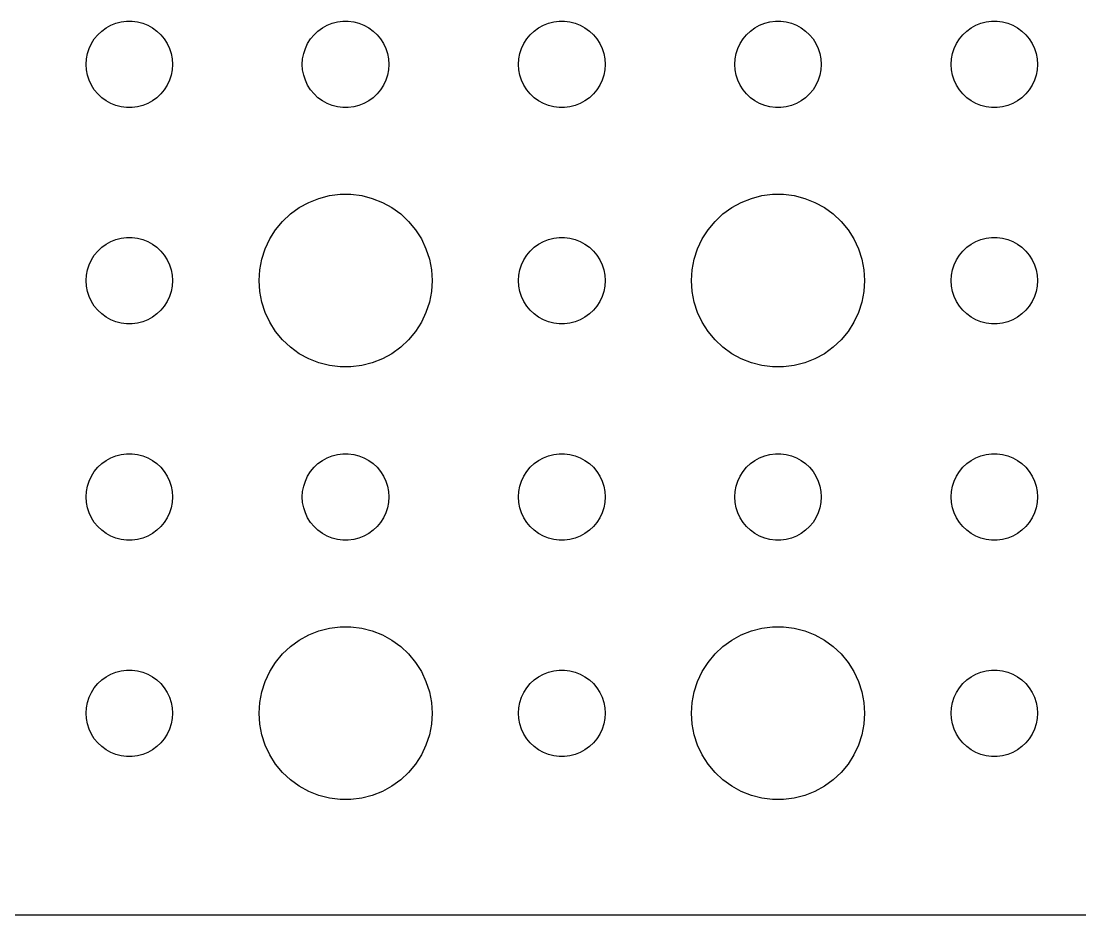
# Model space of a CAD drawing. Header units: metres. Extents: x -142 to 142, y -142 to 142.
# Drawn here: x 33.75 to 70.47, y -141.99 to -111 of the extents above; entities that cross this region are included whole.
import ezdxf

# ---------------------------------------------------------------- set-up
doc = ezdxf.new("R2010")
doc.units = ezdxf.units.M

msp = doc.modelspace()

# ---------------------------------------------------------------- linework, layer by layer
for p, q in [((36.5439, -111.344), (36.6963, -111.234)), ((36.6963, -111.234), (36.8613, -111.143)), ((36.8613, -111.143), (37.0365, -111.073)), ((37.0365, -111.073), (37.2189, -111.027)), ((37.2189, -111.027), (37.4058, -111.003)), ((37.4058, -111.003), (37.5942, -111.003)), ((37.5942, -111.003), (37.7811, -111.027)), ((37.7811, -111.027), (37.9635, -111.073)), ((37.9635, -111.073), (38.1387, -111.143)), ((38.1387, -111.143), (38.3037, -111.234)), ((38.3037, -111.234), (38.4561, -111.344)), ((44.0439, -111.344), (44.1963, -111.234)), ((44.1963, -111.234), (44.3613, -111.143)), ((44.3613, -111.143), (44.5365, -111.073)), ((44.5365, -111.073), (44.7189, -111.027)), ((44.7189, -111.027), (44.9058, -111.003)), ((44.9058, -111.003), (45.0942, -111.003)), ((45.0942, -111.003), (45.2811, -111.027)), ((45.2811, -111.027), (45.4635, -111.073)), ((45.4635, -111.073), (45.6387, -111.143)), ((45.6387, -111.143), (45.8037, -111.234)), ((45.8037, -111.234), (45.9561, -111.344)), ((51.5439, -111.344), (51.6963, -111.234)), ((51.6963, -111.234), (51.8613, -111.143)), ((51.8613, -111.143), (52.0365, -111.073)), ((52.0365, -111.073), (52.2189, -111.027)), ((52.2189, -111.027), (52.4058, -111.003)), ((52.4058, -111.003), (52.5942, -111.003)), ((52.5942, -111.003), (52.7811, -111.027)), ((52.7811, -111.027), (52.9635, -111.073)), ((52.9635, -111.073), (53.1387, -111.143)), ((53.1387, -111.143), (53.3037, -111.234)), ((53.3037, -111.234), (53.4561, -111.344)), ((59.0439, -111.344), (59.1963, -111.234)), ((59.1963, -111.234), (59.3613, -111.143)), ((59.3613, -111.143), (59.5365, -111.073)), ((59.5365, -111.073), (59.7189, -111.027)), ((59.7189, -111.027), (59.9058, -111.003)), ((59.9058, -111.003), (60.0942, -111.003)), ((60.0942, -111.003), (60.2811, -111.027)), ((60.2811, -111.027), (60.4635, -111.073)), ((60.4635, -111.073), (60.6387, -111.143)), ((60.6387, -111.143), (60.8037, -111.234)), ((60.8037, -111.234), (60.9561, -111.344)), ((66.5439, -111.344), (66.6963, -111.234)), ((66.6963, -111.234), (66.8613, -111.143)), ((66.8613, -111.143), (67.0365, -111.073)), ((67.0365, -111.073), (67.2189, -111.027)), ((67.2189, -111.027), (67.4058, -111.003)), ((67.4058, -111.003), (67.5942, -111.003)), ((67.5942, -111.003), (67.7811, -111.027)), ((67.7811, -111.027), (67.9635, -111.073)), ((67.9635, -111.073), (68.1387, -111.143)), ((68.1387, -111.143), (68.3037, -111.234)), ((68.3037, -111.234), (68.4561, -111.344)), ((36.2865, -111.618), (36.4065, -111.473)), ((36.4065, -111.473), (36.5439, -111.344)), ((38.4561, -111.344), (38.5934, -111.473)), ((38.5934, -111.473), (38.7135, -111.618)), ((43.7865, -111.618), (43.9065, -111.473)), ((43.9065, -111.473), (44.0439, -111.344)), ((45.9561, -111.344), (46.0934, -111.473)), ((46.0934, -111.473), (46.2135, -111.618)), ((51.2865, -111.618), (51.4065, -111.473)), ((51.4065, -111.473), (51.5439, -111.344)), ((53.4561, -111.344), (53.5934, -111.473)), ((53.5934, -111.473), (53.7135, -111.618)), ((58.7865, -111.618), (58.9065, -111.473)), ((58.9065, -111.473), (59.0439, -111.344)), ((60.9561, -111.344), (61.0934, -111.473)), ((61.0934, -111.473), (61.2135, -111.618)), ((66.2865, -111.618), (66.4065, -111.473)), ((66.4065, -111.473), (66.5439, -111.344)), ((68.4561, -111.344), (68.5934, -111.473)), ((68.5934, -111.473), (68.7135, -111.618)), ((36.0471, -112.127), (36.1053, -111.948)), ((36.1053, -111.948), (36.1855, -111.777)), ((36.1855, -111.777), (36.2865, -111.618)), ((38.7135, -111.618), (38.8145, -111.777)), ((38.8145, -111.777), (38.8947, -111.948)), ((38.8947, -111.948), (38.9529, -112.127)), ((43.5471, -112.127), (43.6053, -111.948)), ((43.6053, -111.948), (43.6855, -111.777)), ((43.6855, -111.777), (43.7865, -111.618)), ((46.2135, -111.618), (46.3145, -111.777)), ((46.3145, -111.777), (46.3947, -111.948)), ((46.3947, -111.948), (46.4529, -112.127)), ((51.0471, -112.127), (51.1053, -111.948)), ((51.1053, -111.948), (51.1855, -111.777)), ((51.1855, -111.777), (51.2865, -111.618)), ((53.7135, -111.618), (53.8145, -111.777)), ((53.8145, -111.777), (53.8947, -111.948)), ((53.8947, -111.948), (53.9529, -112.127)), ((58.5471, -112.127), (58.6053, -111.948)), ((58.6053, -111.948), (58.6855, -111.777)), ((58.6855, -111.777), (58.7865, -111.618)), ((61.2135, -111.618), (61.3145, -111.777)), ((61.3145, -111.777), (61.3947, -111.948)), ((61.3947, -111.948), (61.4529, -112.127)), ((66.0471, -112.127), (66.1053, -111.948)), ((66.1053, -111.948), (66.1855, -111.777)), ((66.1855, -111.777), (66.2865, -111.618)), ((68.7135, -111.618), (68.8145, -111.777)), ((68.8145, -111.777), (68.8947, -111.948)), ((68.8947, -111.948), (68.9529, -112.127)), ((36, -112.5), (36.0118, -112.312)), ((36.0118, -112.312), (36.0471, -112.127)), ((38.9529, -112.127), (38.9882, -112.312)), ((38.9882, -112.312), (39, -112.5)), ((43.5, -112.5), (43.5118, -112.312)), ((43.5118, -112.312), (43.5471, -112.127)), ((46.4529, -112.127), (46.4882, -112.312)), ((46.4882, -112.312), (46.5, -112.5)), ((51, -112.5), (51.0118, -112.312)), ((51.0118, -112.312), (51.0471, -112.127)), ((53.9529, -112.127), (53.9882, -112.312)), ((53.9882, -112.312), (54, -112.5)), ((58.5, -112.5), (58.5118, -112.312)), ((58.5118, -112.312), (58.5471, -112.127)), ((61.4529, -112.127), (61.4882, -112.312)), ((61.4882, -112.312), (61.5, -112.5)), ((66, -112.5), (66.0118, -112.312)), ((66.0118, -112.312), (66.0471, -112.127)), ((68.9529, -112.127), (68.9882, -112.312)), ((68.9882, -112.312), (69, -112.5)), ((36.0118, -112.688), (36, -112.5)), ((36.0471, -112.873), (36.0118, -112.688)), ((38.9882, -112.688), (38.9529, -112.873)), ((39, -112.5), (38.9882, -112.688)), ((43.5118, -112.688), (43.5, -112.5)), ((43.5471, -112.873), (43.5118, -112.688)), ((46.4882, -112.688), (46.4529, -112.873)), ((46.5, -112.5), (46.4882, -112.688)), ((51.0118, -112.688), (51, -112.5)), ((51.0471, -112.873), (51.0118, -112.688)), ((53.9882, -112.688), (53.9529, -112.873)), ((54, -112.5), (53.9882, -112.688)), ((58.5118, -112.688), (58.5, -112.5)), ((58.5471, -112.873), (58.5118, -112.688)), ((61.4882, -112.688), (61.4529, -112.873)), ((61.5, -112.5), (61.4882, -112.688)), ((66.0118, -112.688), (66, -112.5)), ((66.0471, -112.873), (66.0118, -112.688)), ((68.9882, -112.688), (68.9529, -112.873)), ((69, -112.5), (68.9882, -112.688)), ((36.1053, -113.052), (36.0471, -112.873)), ((36.1855, -113.223), (36.1053, -113.052)), ((38.8947, -113.052), (38.8145, -113.223)), ((38.9529, -112.873), (38.8947, -113.052)), ((43.6053, -113.052), (43.5471, -112.873)), ((43.6855, -113.223), (43.6053, -113.052)), ((46.3947, -113.052), (46.3145, -113.223)), ((46.4529, -112.873), (46.3947, -113.052)), ((51.1053, -113.052), (51.0471, -112.873)), ((51.1855, -113.223), (51.1053, -113.052)), ((53.8947, -113.052), (53.8145, -113.223)), ((53.9529, -112.873), (53.8947, -113.052)), ((58.6053, -113.052), (58.5471, -112.873)), ((58.6855, -113.223), (58.6053, -113.052)), ((61.3947, -113.052), (61.3145, -113.223)), ((61.4529, -112.873), (61.3947, -113.052)), ((66.1053, -113.052), (66.0471, -112.873)), ((66.1855, -113.223), (66.1053, -113.052)), ((68.8947, -113.052), (68.8145, -113.223)), ((68.9529, -112.873), (68.8947, -113.052)), ((36.2865, -113.382), (36.1855, -113.223)), ((36.4065, -113.527), (36.2865, -113.382)), ((38.7135, -113.382), (38.5934, -113.527)), ((38.8145, -113.223), (38.7135, -113.382)), ((43.7865, -113.382), (43.6855, -113.223)), ((43.9065, -113.527), (43.7865, -113.382)), ((46.2135, -113.382), (46.0934, -113.527)), ((46.3145, -113.223), (46.2135, -113.382)), ((51.2865, -113.382), (51.1855, -113.223)), ((51.4065, -113.527), (51.2865, -113.382)), ((53.7135, -113.382), (53.5934, -113.527)), ((53.8145, -113.223), (53.7135, -113.382)), ((58.7865, -113.382), (58.6855, -113.223)), ((58.9065, -113.527), (58.7865, -113.382)), ((61.2135, -113.382), (61.0934, -113.527)), ((61.3145, -113.223), (61.2135, -113.382)), ((66.2865, -113.382), (66.1855, -113.223)), ((66.4065, -113.527), (66.2865, -113.382)), ((68.7135, -113.382), (68.5934, -113.527)), ((68.8145, -113.223), (68.7135, -113.382)), ((36.5439, -113.656), (36.4065, -113.527)), ((36.6963, -113.766), (36.5439, -113.656)), ((36.8613, -113.857), (36.6963, -113.766)), ((38.3037, -113.766), (38.1387, -113.857)), ((38.4561, -113.656), (38.3037, -113.766)), ((38.5934, -113.527), (38.4561, -113.656)), ((44.0439, -113.656), (43.9065, -113.527)), ((44.1963, -113.766), (44.0439, -113.656)), ((44.3613, -113.857), (44.1963, -113.766)), ((45.8037, -113.766), (45.6387, -113.857)), ((45.9561, -113.656), (45.8037, -113.766)), ((46.0934, -113.527), (45.9561, -113.656)), ((51.5439, -113.656), (51.4065, -113.527)), ((51.6963, -113.766), (51.5439, -113.656)), ((51.8613, -113.857), (51.6963, -113.766)), ((53.3037, -113.766), (53.1387, -113.857)), ((53.4561, -113.656), (53.3037, -113.766)), ((53.5934, -113.527), (53.4561, -113.656)), ((59.0439, -113.656), (58.9065, -113.527)), ((59.1963, -113.766), (59.0439, -113.656)), ((59.3613, -113.857), (59.1963, -113.766)), ((60.8037, -113.766), (60.6387, -113.857)), ((60.9561, -113.656), (60.8037, -113.766)), ((61.0934, -113.527), (60.9561, -113.656)), ((66.5439, -113.656), (66.4065, -113.527)), ((66.6963, -113.766), (66.5439, -113.656)), ((66.8613, -113.857), (66.6963, -113.766)), ((68.3037, -113.766), (68.1387, -113.857)), ((68.4561, -113.656), (68.3037, -113.766)), ((68.5934, -113.527), (68.4561, -113.656)), ((37.0365, -113.927), (36.8613, -113.857)), ((37.2189, -113.973), (37.0365, -113.927)), ((37.4058, -113.997), (37.2189, -113.973)), ((37.5942, -113.997), (37.4058, -113.997)), ((37.7811, -113.973), (37.5942, -113.997)), ((37.9635, -113.927), (37.7811, -113.973)), ((38.1387, -113.857), (37.9635, -113.927)), ((44.5365, -113.927), (44.3613, -113.857)), ((44.7189, -113.973), (44.5365, -113.927)), ((44.9058, -113.997), (44.7189, -113.973)), ((45.0942, -113.997), (44.9058, -113.997)), ((45.2811, -113.973), (45.0942, -113.997)), ((45.4635, -113.927), (45.2811, -113.973)), ((45.6387, -113.857), (45.4635, -113.927)), ((52.0365, -113.927), (51.8613, -113.857)), ((52.2189, -113.973), (52.0365, -113.927)), ((52.4058, -113.997), (52.2189, -113.973)), ((52.5942, -113.997), (52.4058, -113.997)), ((52.7811, -113.973), (52.5942, -113.997)), ((52.9635, -113.927), (52.7811, -113.973)), ((53.1387, -113.857), (52.9635, -113.927)), ((59.5365, -113.927), (59.3613, -113.857)), ((59.7189, -113.973), (59.5365, -113.927)), ((59.9058, -113.997), (59.7189, -113.973)), ((60.0942, -113.997), (59.9058, -113.997)), ((60.2811, -113.973), (60.0942, -113.997)), ((60.4635, -113.927), (60.2811, -113.973)), ((60.6387, -113.857), (60.4635, -113.927)), ((67.0365, -113.927), (66.8613, -113.857)), ((67.2189, -113.973), (67.0365, -113.927)), ((67.4058, -113.997), (67.2189, -113.973)), ((67.5942, -113.997), (67.4058, -113.997)), ((67.7811, -113.973), (67.5942, -113.997)), ((67.9635, -113.927), (67.7811, -113.973)), ((68.1387, -113.857), (67.9635, -113.927)), ((44.0729, -117.147), (44.4379, -117.053)), ((44.4379, -117.053), (44.8116, -117.006)), ((44.8116, -117.006), (45.1884, -117.006)), ((45.1884, -117.006), (45.5621, -117.053)), ((45.5621, -117.053), (45.927, -117.147)), ((59.0729, -117.147), (59.4379, -117.053)), ((59.4379, -117.053), (59.8116, -117.006)), ((59.8116, -117.006), (60.1884, -117.006)), ((60.1884, -117.006), (60.5621, -117.053)), ((60.5621, -117.053), (60.927, -117.147)), ((43.0877, -117.688), (43.3925, -117.467)), ((43.3925, -117.467), (43.7227, -117.286)), ((43.7227, -117.286), (44.0729, -117.147)), ((45.927, -117.147), (46.2773, -117.286)), ((46.2773, -117.286), (46.6075, -117.467)), ((46.6075, -117.467), (46.9123, -117.688)), ((58.0877, -117.688), (58.3925, -117.467)), ((58.3925, -117.467), (58.7227, -117.286)), ((58.7227, -117.286), (59.0729, -117.147)), ((60.927, -117.147), (61.2773, -117.286)), ((61.2773, -117.286), (61.6075, -117.467)), ((61.6075, -117.467), (61.9123, -117.688)), ((42.8131, -117.946), (43.0877, -117.688)), ((46.9123, -117.688), (47.1869, -117.946)), ((57.8131, -117.946), (58.0877, -117.688)), ((61.9123, -117.688), (62.1869, -117.946)), ((42.5729, -118.237), (42.8131, -117.946)), ((47.1869, -117.946), (47.427, -118.237)), ((57.5729, -118.237), (57.8131, -117.946)), ((62.1869, -117.946), (62.427, -118.237)), ((36.8613, -118.643), (37.0365, -118.573)), ((37.0365, -118.573), (37.2189, -118.527)), ((37.2189, -118.527), (37.4058, -118.503)), ((37.4058, -118.503), (37.5942, -118.503)), ((37.5942, -118.503), (37.7811, -118.527)), ((37.7811, -118.527), (37.9635, -118.573)), ((37.9635, -118.573), (38.1387, -118.643)), ((42.2107, -118.896), (42.3711, -118.555)), ((42.3711, -118.555), (42.5729, -118.237)), ((47.427, -118.237), (47.6289, -118.555)), ((47.6289, -118.555), (47.7893, -118.896)), ((51.8613, -118.643), (52.0365, -118.573)), ((52.0365, -118.573), (52.2189, -118.527)), ((52.2189, -118.527), (52.4058, -118.503)), ((52.4058, -118.503), (52.5942, -118.503)), ((52.5942, -118.503), (52.7811, -118.527)), ((52.7811, -118.527), (52.9635, -118.573)), ((52.9635, -118.573), (53.1387, -118.643)), ((57.2107, -118.896), (57.3711, -118.555)), ((57.3711, -118.555), (57.5729, -118.237)), ((62.427, -118.237), (62.6289, -118.555)), ((62.6289, -118.555), (62.7893, -118.896)), ((66.8613, -118.643), (67.0365, -118.573)), ((67.0365, -118.573), (67.2189, -118.527)), ((67.2189, -118.527), (67.4058, -118.503)), ((67.4058, -118.503), (67.5942, -118.503)), ((67.5942, -118.503), (67.7811, -118.527)), ((67.7811, -118.527), (67.9635, -118.573)), ((67.9635, -118.573), (68.1387, -118.643)), ((36.4065, -118.973), (36.5439, -118.844)), ((36.5439, -118.844), (36.6963, -118.734)), ((36.6963, -118.734), (36.8613, -118.643)), ((38.1387, -118.643), (38.3037, -118.734)), ((38.3037, -118.734), (38.4561, -118.844)), ((38.4561, -118.844), (38.5934, -118.973)), ((42.0942, -119.254), (42.2107, -118.896)), ((47.7893, -118.896), (47.9057, -119.254)), ((51.4065, -118.973), (51.5439, -118.844)), ((51.5439, -118.844), (51.6963, -118.734)), ((51.6963, -118.734), (51.8613, -118.643)), ((53.1387, -118.643), (53.3037, -118.734)), ((53.3037, -118.734), (53.4561, -118.844)), ((53.4561, -118.844), (53.5934, -118.973)), ((57.0942, -119.254), (57.2107, -118.896)), ((62.7893, -118.896), (62.9057, -119.254)), ((66.4065, -118.973), (66.5439, -118.844)), ((66.5439, -118.844), (66.6963, -118.734)), ((66.6963, -118.734), (66.8613, -118.643)), ((68.1387, -118.643), (68.3037, -118.734)), ((68.3037, -118.734), (68.4561, -118.844)), ((68.4561, -118.844), (68.5934, -118.973)), ((36.1053, -119.448), (36.1855, -119.277)), ((36.1855, -119.277), (36.2865, -119.118)), ((36.2865, -119.118), (36.4065, -118.973)), ((38.5934, -118.973), (38.7135, -119.118)), ((38.7135, -119.118), (38.8145, -119.277)), ((38.8145, -119.277), (38.8947, -119.448)), ((42.0237, -119.624), (42.0942, -119.254)), ((47.9057, -119.254), (47.9763, -119.624)), ((51.1053, -119.448), (51.1855, -119.277)), ((51.1855, -119.277), (51.2865, -119.118)), ((51.2865, -119.118), (51.4065, -118.973)), ((53.5934, -118.973), (53.7135, -119.118)), ((53.7135, -119.118), (53.8145, -119.277)), ((53.8145, -119.277), (53.8947, -119.448)), ((57.0237, -119.624), (57.0942, -119.254)), ((62.9057, -119.254), (62.9763, -119.624)), ((66.1053, -119.448), (66.1855, -119.277)), ((66.1855, -119.277), (66.2865, -119.118)), ((66.2865, -119.118), (66.4065, -118.973)), ((68.5934, -118.973), (68.7135, -119.118)), ((68.7135, -119.118), (68.8145, -119.277)), ((68.8145, -119.277), (68.8947, -119.448)), ((36.0118, -119.812), (36.0471, -119.627)), ((36.0471, -119.627), (36.1053, -119.448)), ((38.8947, -119.448), (38.9529, -119.627)), ((38.9529, -119.627), (38.9882, -119.812)), ((42, -120), (42.0237, -119.624)), ((47.9763, -119.624), (48, -120)), ((51.0118, -119.812), (51.0471, -119.627)), ((51.0471, -119.627), (51.1053, -119.448)), ((53.8947, -119.448), (53.9529, -119.627)), ((53.9529, -119.627), (53.9882, -119.812)), ((57, -120), (57.0237, -119.624)), ((62.9763, -119.624), (63, -120)), ((66.0118, -119.812), (66.0471, -119.627)), ((66.0471, -119.627), (66.1053, -119.448)), ((68.8947, -119.448), (68.9529, -119.627)), ((68.9529, -119.627), (68.9882, -119.812)), ((36, -120), (36.0118, -119.812)), ((36.0118, -120.188), (36, -120)), ((38.9882, -119.812), (39, -120)), ((39, -120), (38.9882, -120.188)), ((42.0237, -120.376), (42, -120)), ((48, -120), (47.9763, -120.376)), ((51, -120), (51.0118, -119.812)), ((51.0118, -120.188), (51, -120)), ((53.9882, -119.812), (54, -120)), ((54, -120), (53.9882, -120.188)), ((57.0237, -120.376), (57, -120)), ((63, -120), (62.9763, -120.376)), ((66, -120), (66.0118, -119.812)), ((66.0118, -120.188), (66, -120)), ((68.9882, -119.812), (69, -120)), ((69, -120), (68.9882, -120.188)), ((36.0471, -120.373), (36.0118, -120.188)), ((36.1053, -120.552), (36.0471, -120.373)), ((38.9529, -120.373), (38.8947, -120.552)), ((38.9882, -120.188), (38.9529, -120.373)), ((42.0942, -120.746), (42.0237, -120.376)), ((47.9763, -120.376), (47.9057, -120.746)), ((51.0471, -120.373), (51.0118, -120.188)), ((51.1053, -120.552), (51.0471, -120.373)), ((53.9529, -120.373), (53.8947, -120.552)), ((53.9882, -120.188), (53.9529, -120.373)), ((57.0942, -120.746), (57.0237, -120.376)), ((62.9763, -120.376), (62.9057, -120.746)), ((66.0471, -120.373), (66.0118, -120.188)), ((66.1053, -120.552), (66.0471, -120.373)), ((68.9529, -120.373), (68.8947, -120.552)), ((68.9882, -120.188), (68.9529, -120.373)), ((36.1855, -120.723), (36.1053, -120.552)), ((36.2865, -120.882), (36.1855, -120.723)), ((38.8145, -120.723), (38.7135, -120.882)), ((38.8947, -120.552), (38.8145, -120.723)), ((42.2107, -121.104), (42.0942, -120.746)), ((47.9057, -120.746), (47.7893, -121.104)), ((51.1855, -120.723), (51.1053, -120.552)), ((51.2865, -120.882), (51.1855, -120.723)), ((53.8145, -120.723), (53.7135, -120.882)), ((53.8947, -120.552), (53.8145, -120.723)), ((57.2107, -121.104), (57.0942, -120.746)), ((62.9057, -120.746), (62.7893, -121.104)), ((66.1855, -120.723), (66.1053, -120.552)), ((66.2865, -120.882), (66.1855, -120.723)), ((68.8145, -120.723), (68.7135, -120.882)), ((68.8947, -120.552), (68.8145, -120.723)), ((36.4065, -121.027), (36.2865, -120.882)), ((36.5439, -121.156), (36.4065, -121.027)), ((36.6963, -121.266), (36.5439, -121.156)), ((38.4561, -121.156), (38.3037, -121.266)), ((38.5934, -121.027), (38.4561, -121.156)), ((38.7135, -120.882), (38.5934, -121.027)), ((42.3711, -121.445), (42.2107, -121.104)), ((47.7893, -121.104), (47.6289, -121.445)), ((51.4065, -121.027), (51.2865, -120.882)), ((51.5439, -121.156), (51.4065, -121.027)), ((51.6963, -121.266), (51.5439, -121.156)), ((53.4561, -121.156), (53.3037, -121.266)), ((53.5934, -121.027), (53.4561, -121.156)), ((53.7135, -120.882), (53.5934, -121.027)), ((57.3711, -121.445), (57.2107, -121.104)), ((62.7893, -121.104), (62.6289, -121.445)), ((66.4065, -121.027), (66.2865, -120.882)), ((66.5439, -121.156), (66.4065, -121.027)), ((66.6963, -121.266), (66.5439, -121.156)), ((68.4561, -121.156), (68.3037, -121.266)), ((68.5934, -121.027), (68.4561, -121.156)), ((68.7135, -120.882), (68.5934, -121.027)), ((36.8613, -121.357), (36.6963, -121.266)), ((37.0365, -121.427), (36.8613, -121.357)), ((37.2189, -121.473), (37.0365, -121.427)), ((37.4058, -121.497), (37.2189, -121.473)), ((37.5942, -121.497), (37.4058, -121.497)), ((37.7811, -121.473), (37.5942, -121.497)), ((37.9635, -121.427), (37.7811, -121.473)), ((38.1387, -121.357), (37.9635, -121.427)), ((38.3037, -121.266), (38.1387, -121.357)), ((42.5729, -121.763), (42.3711, -121.445)), ((47.6289, -121.445), (47.427, -121.763)), ((51.8613, -121.357), (51.6963, -121.266)), ((52.0365, -121.427), (51.8613, -121.357)), ((52.2189, -121.473), (52.0365, -121.427)), ((52.4058, -121.497), (52.2189, -121.473)), ((52.5942, -121.497), (52.4058, -121.497)), ((52.7811, -121.473), (52.5942, -121.497)), ((52.9635, -121.427), (52.7811, -121.473)), ((53.1387, -121.357), (52.9635, -121.427)), ((53.3037, -121.266), (53.1387, -121.357)), ((57.5729, -121.763), (57.3711, -121.445)), ((62.6289, -121.445), (62.427, -121.763)), ((66.8613, -121.357), (66.6963, -121.266)), ((67.0365, -121.427), (66.8613, -121.357)), ((67.2189, -121.473), (67.0365, -121.427)), ((67.4058, -121.497), (67.2189, -121.473)), ((67.5942, -121.497), (67.4058, -121.497)), ((67.7811, -121.473), (67.5942, -121.497)), ((67.9635, -121.427), (67.7811, -121.473)), ((68.1387, -121.357), (67.9635, -121.427)), ((68.3037, -121.266), (68.1387, -121.357)), ((42.8131, -122.054), (42.5729, -121.763)), ((47.427, -121.763), (47.1869, -122.054)), ((57.8131, -122.054), (57.5729, -121.763)), ((62.427, -121.763), (62.1869, -122.054)), ((43.0877, -122.312), (42.8131, -122.054)), ((47.1869, -122.054), (46.9123, -122.312)), ((58.0877, -122.312), (57.8131, -122.054)), ((62.1869, -122.054), (61.9123, -122.312)), ((43.3925, -122.533), (43.0877, -122.312)), ((43.7227, -122.714), (43.3925, -122.533)), ((46.6075, -122.533), (46.2773, -122.714)), ((46.9123, -122.312), (46.6075, -122.533)), ((58.3925, -122.533), (58.0877, -122.312)), ((58.7227, -122.714), (58.3925, -122.533)), ((61.6075, -122.533), (61.2773, -122.714)), ((61.9123, -122.312), (61.6075, -122.533)), ((44.0729, -122.853), (43.7227, -122.714)), ((44.4379, -122.947), (44.0729, -122.853)), ((44.8116, -122.994), (44.4379, -122.947)), ((45.1884, -122.994), (44.8116, -122.994)), ((45.5621, -122.947), (45.1884, -122.994)), ((45.927, -122.853), (45.5621, -122.947)), ((46.2773, -122.714), (45.927, -122.853)), ((59.0729, -122.853), (58.7227, -122.714)), ((59.4379, -122.947), (59.0729, -122.853)), ((59.8116, -122.994), (59.4379, -122.947)), ((60.1884, -122.994), (59.8116, -122.994)), ((60.5621, -122.947), (60.1884, -122.994)), ((60.927, -122.853), (60.5621, -122.947)), ((61.2773, -122.714), (60.927, -122.853)), ((36.5439, -126.344), (36.6963, -126.234)), ((36.6963, -126.234), (36.8613, -126.143)), ((36.8613, -126.143), (37.0365, -126.073)), ((37.0365, -126.073), (37.2189, -126.027)), ((37.2189, -126.027), (37.4058, -126.003)), ((37.4058, -126.003), (37.5942, -126.003)), ((37.5942, -126.003), (37.7811, -126.027)), ((37.7811, -126.027), (37.9635, -126.073)), ((37.9635, -126.073), (38.1387, -126.143)), ((38.1387, -126.143), (38.3037, -126.234)), ((38.3037, -126.234), (38.4561, -126.344)), ((44.0439, -126.344), (44.1963, -126.234)), ((44.1963, -126.234), (44.3613, -126.143)), ((44.3613, -126.143), (44.5365, -126.073)), ((44.5365, -126.073), (44.7189, -126.027)), ((44.7189, -126.027), (44.9058, -126.003)), ((44.9058, -126.003), (45.0942, -126.003)), ((45.0942, -126.003), (45.2811, -126.027)), ((45.2811, -126.027), (45.4635, -126.073)), ((45.4635, -126.073), (45.6387, -126.143)), ((45.6387, -126.143), (45.8037, -126.234)), ((45.8037, -126.234), (45.9561, -126.344)), ((51.5439, -126.344), (51.6963, -126.234)), ((51.6963, -126.234), (51.8613, -126.143)), ((51.8613, -126.143), (52.0365, -126.073)), ((52.0365, -126.073), (52.2189, -126.027)), ((52.2189, -126.027), (52.4058, -126.003)), ((52.4058, -126.003), (52.5942, -126.003)), ((52.5942, -126.003), (52.7811, -126.027)), ((52.7811, -126.027), (52.9635, -126.073)), ((52.9635, -126.073), (53.1387, -126.143)), ((53.1387, -126.143), (53.3037, -126.234)), ((53.3037, -126.234), (53.4561, -126.344)), ((59.0439, -126.344), (59.1963, -126.234)), ((59.1963, -126.234), (59.3613, -126.143)), ((59.3613, -126.143), (59.5365, -126.073)), ((59.5365, -126.073), (59.7189, -126.027)), ((59.7189, -126.027), (59.9058, -126.003)), ((59.9058, -126.003), (60.0942, -126.003)), ((60.0942, -126.003), (60.2811, -126.027)), ((60.2811, -126.027), (60.4635, -126.073)), ((60.4635, -126.073), (60.6387, -126.143)), ((60.6387, -126.143), (60.8037, -126.234)), ((60.8037, -126.234), (60.9561, -126.344)), ((66.5439, -126.344), (66.6963, -126.234)), ((66.6963, -126.234), (66.8613, -126.143)), ((66.8613, -126.143), (67.0365, -126.073)), ((67.0365, -126.073), (67.2189, -126.027)), ((67.2189, -126.027), (67.4058, -126.003)), ((67.4058, -126.003), (67.5942, -126.003)), ((67.5942, -126.003), (67.7811, -126.027)), ((67.7811, -126.027), (67.9635, -126.073)), ((67.9635, -126.073), (68.1387, -126.143)), ((68.1387, -126.143), (68.3037, -126.234)), ((68.3037, -126.234), (68.4561, -126.344)), ((36.1855, -126.777), (36.2865, -126.618)), ((36.2865, -126.618), (36.4065, -126.473)), ((36.4065, -126.473), (36.5439, -126.344)), ((38.4561, -126.344), (38.5934, -126.473)), ((38.5934, -126.473), (38.7135, -126.618)), ((38.7135, -126.618), (38.8145, -126.777)), ((43.6855, -126.777), (43.7865, -126.618)), ((43.7865, -126.618), (43.9065, -126.473)), ((43.9065, -126.473), (44.0439, -126.344)), ((45.9561, -126.344), (46.0934, -126.473)), ((46.0934, -126.473), (46.2135, -126.618)), ((46.2135, -126.618), (46.3145, -126.777)), ((51.1855, -126.777), (51.2865, -126.618)), ((51.2865, -126.618), (51.4065, -126.473)), ((51.4065, -126.473), (51.5439, -126.344)), ((53.4561, -126.344), (53.5934, -126.473)), ((53.5934, -126.473), (53.7135, -126.618)), ((53.7135, -126.618), (53.8145, -126.777)), ((58.6855, -126.777), (58.7865, -126.618)), ((58.7865, -126.618), (58.9065, -126.473)), ((58.9065, -126.473), (59.0439, -126.344)), ((60.9561, -126.344), (61.0934, -126.473)), ((61.0934, -126.473), (61.2135, -126.618)), ((61.2135, -126.618), (61.3145, -126.777)), ((66.1855, -126.777), (66.2865, -126.618)), ((66.2865, -126.618), (66.4065, -126.473)), ((66.4065, -126.473), (66.5439, -126.344)), ((68.4561, -126.344), (68.5934, -126.473)), ((68.5934, -126.473), (68.7135, -126.618)), ((68.7135, -126.618), (68.8145, -126.777)), ((36.0471, -127.127), (36.1053, -126.948)), ((36.1053, -126.948), (36.1855, -126.777)), ((38.8145, -126.777), (38.8947, -126.948)), ((38.8947, -126.948), (38.9529, -127.127)), ((43.5471, -127.127), (43.6053, -126.948)), ((43.6053, -126.948), (43.6855, -126.777)), ((46.3145, -126.777), (46.3947, -126.948)), ((46.3947, -126.948), (46.4529, -127.127)), ((51.0471, -127.127), (51.1053, -126.948)), ((51.1053, -126.948), (51.1855, -126.777)), ((53.8145, -126.777), (53.8947, -126.948)), ((53.8947, -126.948), (53.9529, -127.127)), ((58.5471, -127.127), (58.6053, -126.948)), ((58.6053, -126.948), (58.6855, -126.777)), ((61.3145, -126.777), (61.3947, -126.948)), ((61.3947, -126.948), (61.4529, -127.127)), ((66.0471, -127.127), (66.1053, -126.948)), ((66.1053, -126.948), (66.1855, -126.777)), ((68.8145, -126.777), (68.8947, -126.948)), ((68.8947, -126.948), (68.9529, -127.127)), ((36, -127.5), (36.0118, -127.312)), ((36.0118, -127.312), (36.0471, -127.127)), ((38.9529, -127.127), (38.9882, -127.312)), ((38.9882, -127.312), (39, -127.5)), ((43.5, -127.5), (43.5118, -127.312)), ((43.5118, -127.312), (43.5471, -127.127)), ((46.4529, -127.127), (46.4882, -127.312)), ((46.4882, -127.312), (46.5, -127.5)), ((51, -127.5), (51.0118, -127.312)), ((51.0118, -127.312), (51.0471, -127.127)), ((53.9529, -127.127), (53.9882, -127.312)), ((53.9882, -127.312), (54, -127.5)), ((58.5, -127.5), (58.5118, -127.312)), ((58.5118, -127.312), (58.5471, -127.127)), ((61.4529, -127.127), (61.4882, -127.312)), ((61.4882, -127.312), (61.5, -127.5)), ((66, -127.5), (66.0118, -127.312)), ((66.0118, -127.312), (66.0471, -127.127)), ((68.9529, -127.127), (68.9882, -127.312)), ((68.9882, -127.312), (69, -127.5)), ((36.0118, -127.688), (36, -127.5)), ((36.0471, -127.873), (36.0118, -127.688)), ((38.9882, -127.688), (38.9529, -127.873)), ((39, -127.5), (38.9882, -127.688)), ((43.5118, -127.688), (43.5, -127.5)), ((43.5471, -127.873), (43.5118, -127.688)), ((46.4882, -127.688), (46.4529, -127.873)), ((46.5, -127.5), (46.4882, -127.688)), ((51.0118, -127.688), (51, -127.5)), ((51.0471, -127.873), (51.0118, -127.688)), ((53.9882, -127.688), (53.9529, -127.873)), ((54, -127.5), (53.9882, -127.688)), ((58.5118, -127.688), (58.5, -127.5)), ((58.5471, -127.873), (58.5118, -127.688)), ((61.4882, -127.688), (61.4529, -127.873)), ((61.5, -127.5), (61.4882, -127.688)), ((66.0118, -127.688), (66, -127.5)), ((66.0471, -127.873), (66.0118, -127.688)), ((68.9882, -127.688), (68.9529, -127.873)), ((69, -127.5), (68.9882, -127.688)), ((36.1053, -128.052), (36.0471, -127.873)), ((36.1855, -128.223), (36.1053, -128.052)), ((38.8947, -128.052), (38.8145, -128.223)), ((38.9529, -127.873), (38.8947, -128.052)), ((43.6053, -128.052), (43.5471, -127.873)), ((43.6855, -128.223), (43.6053, -128.052)), ((46.3947, -128.052), (46.3145, -128.223)), ((46.4529, -127.873), (46.3947, -128.052)), ((51.1053, -128.052), (51.0471, -127.873)), ((51.1855, -128.223), (51.1053, -128.052)), ((53.8947, -128.052), (53.8145, -128.223)), ((53.9529, -127.873), (53.8947, -128.052)), ((58.6053, -128.052), (58.5471, -127.873)), ((58.6855, -128.223), (58.6053, -128.052)), ((61.3947, -128.052), (61.3145, -128.223)), ((61.4529, -127.873), (61.3947, -128.052)), ((66.1053, -128.052), (66.0471, -127.873)), ((66.1855, -128.223), (66.1053, -128.052)), ((68.8947, -128.052), (68.8145, -128.223)), ((68.9529, -127.873), (68.8947, -128.052)), ((36.2865, -128.382), (36.1855, -128.223)), ((36.4065, -128.527), (36.2865, -128.382)), ((38.7135, -128.382), (38.5934, -128.527)), ((38.8145, -128.223), (38.7135, -128.382)), ((43.7865, -128.382), (43.6855, -128.223)), ((43.9065, -128.527), (43.7865, -128.382)), ((46.2135, -128.382), (46.0934, -128.527)), ((46.3145, -128.223), (46.2135, -128.382)), ((51.2865, -128.382), (51.1855, -128.223)), ((51.4065, -128.527), (51.2865, -128.382)), ((53.7135, -128.382), (53.5934, -128.527)), ((53.8145, -128.223), (53.7135, -128.382)), ((58.7865, -128.382), (58.6855, -128.223)), ((58.9065, -128.527), (58.7865, -128.382)), ((61.2135, -128.382), (61.0934, -128.527)), ((61.3145, -128.223), (61.2135, -128.382)), ((66.2865, -128.382), (66.1855, -128.223)), ((66.4065, -128.527), (66.2865, -128.382)), ((68.7135, -128.382), (68.5934, -128.527)), ((68.8145, -128.223), (68.7135, -128.382)), ((36.5439, -128.656), (36.4065, -128.527)), ((36.6963, -128.766), (36.5439, -128.656)), ((36.8613, -128.857), (36.6963, -128.766)), ((37.0365, -128.927), (36.8613, -128.857)), ((38.1387, -128.857), (37.9635, -128.927)), ((38.3037, -128.766), (38.1387, -128.857)), ((38.4561, -128.656), (38.3037, -128.766)), ((38.5934, -128.527), (38.4561, -128.656)), ((44.0439, -128.656), (43.9065, -128.527)), ((44.1963, -128.766), (44.0439, -128.656)), ((44.3613, -128.857), (44.1963, -128.766)), ((44.5365, -128.927), (44.3613, -128.857)), ((45.6387, -128.857), (45.4635, -128.927)), ((45.8037, -128.766), (45.6387, -128.857)), ((45.9561, -128.656), (45.8037, -128.766)), ((46.0934, -128.527), (45.9561, -128.656)), ((51.5439, -128.656), (51.4065, -128.527)), ((51.6963, -128.766), (51.5439, -128.656)), ((51.8613, -128.857), (51.6963, -128.766)), ((52.0365, -128.927), (51.8613, -128.857)), ((53.1387, -128.857), (52.9635, -128.927)), ((53.3037, -128.766), (53.1387, -128.857)), ((53.4561, -128.656), (53.3037, -128.766)), ((53.5934, -128.527), (53.4561, -128.656)), ((59.0439, -128.656), (58.9065, -128.527)), ((59.1963, -128.766), (59.0439, -128.656)), ((59.3613, -128.857), (59.1963, -128.766)), ((59.5365, -128.927), (59.3613, -128.857)), ((60.6387, -128.857), (60.4635, -128.927)), ((60.8037, -128.766), (60.6387, -128.857)), ((60.9561, -128.656), (60.8037, -128.766)), ((61.0934, -128.527), (60.9561, -128.656)), ((66.5439, -128.656), (66.4065, -128.527)), ((66.6963, -128.766), (66.5439, -128.656)), ((66.8613, -128.857), (66.6963, -128.766)), ((67.0365, -128.927), (66.8613, -128.857)), ((68.1387, -128.857), (67.9635, -128.927)), ((68.3037, -128.766), (68.1387, -128.857)), ((68.4561, -128.656), (68.3037, -128.766)), ((68.5934, -128.527), (68.4561, -128.656)), ((37.2189, -128.973), (37.0365, -128.927)), ((37.4058, -128.997), (37.2189, -128.973)), ((37.5942, -128.997), (37.4058, -128.997)), ((37.7811, -128.973), (37.5942, -128.997)), ((37.9635, -128.927), (37.7811, -128.973)), ((44.7189, -128.973), (44.5365, -128.927)), ((44.9058, -128.997), (44.7189, -128.973)), ((45.0942, -128.997), (44.9058, -128.997)), ((45.2811, -128.973), (45.0942, -128.997)), ((45.4635, -128.927), (45.2811, -128.973)), ((52.2189, -128.973), (52.0365, -128.927)), ((52.4058, -128.997), (52.2189, -128.973)), ((52.5942, -128.997), (52.4058, -128.997)), ((52.7811, -128.973), (52.5942, -128.997)), ((52.9635, -128.927), (52.7811, -128.973)), ((59.7189, -128.973), (59.5365, -128.927)), ((59.9058, -128.997), (59.7189, -128.973)), ((60.0942, -128.997), (59.9058, -128.997)), ((60.2811, -128.973), (60.0942, -128.997)), ((60.4635, -128.927), (60.2811, -128.973)), ((67.2189, -128.973), (67.0365, -128.927)), ((67.4058, -128.997), (67.2189, -128.973)), ((67.5942, -128.997), (67.4058, -128.997)), ((67.7811, -128.973), (67.5942, -128.997)), ((67.9635, -128.927), (67.7811, -128.973)), ((43.7227, -132.286), (44.0729, -132.147)), ((44.0729, -132.147), (44.4379, -132.053)), ((44.4379, -132.053), (44.8116, -132.006)), ((44.8116, -132.006), (45.1884, -132.006)), ((45.1884, -132.006), (45.5621, -132.053)), ((45.5621, -132.053), (45.927, -132.147)), ((45.927, -132.147), (46.2773, -132.286)), ((58.7227, -132.286), (59.0729, -132.147)), ((59.0729, -132.147), (59.4379, -132.053)), ((59.4379, -132.053), (59.8116, -132.006)), ((59.8116, -132.006), (60.1884, -132.006)), ((60.1884, -132.006), (60.5621, -132.053)), ((60.5621, -132.053), (60.927, -132.147)), ((60.927, -132.147), (61.2773, -132.286)), ((43.0877, -132.688), (43.3925, -132.467)), ((43.3925, -132.467), (43.7227, -132.286)), ((46.2773, -132.286), (46.6075, -132.467)), ((46.6075, -132.467), (46.9123, -132.688)), ((58.0877, -132.688), (58.3925, -132.467)), ((58.3925, -132.467), (58.7227, -132.286)), ((61.2773, -132.286), (61.6075, -132.467)), ((61.6075, -132.467), (61.9123, -132.688)), ((42.8131, -132.946), (43.0877, -132.688)), ((46.9123, -132.688), (47.1869, -132.946)), ((57.8131, -132.946), (58.0877, -132.688)), ((61.9123, -132.688), (62.1869, -132.946)), ((42.3711, -133.555), (42.5729, -133.237)), ((42.5729, -133.237), (42.8131, -132.946)), ((47.1869, -132.946), (47.427, -133.237)), ((47.427, -133.237), (47.6289, -133.555)), ((57.3711, -133.555), (57.5729, -133.237)), ((57.5729, -133.237), (57.8131, -132.946)), ((62.1869, -132.946), (62.427, -133.237)), ((62.427, -133.237), (62.6289, -133.555)), ((36.6963, -133.734), (36.8613, -133.643)), ((36.8613, -133.643), (37.0365, -133.573)), ((37.0365, -133.573), (37.2189, -133.527)), ((37.2189, -133.527), (37.4058, -133.503)), ((37.4058, -133.503), (37.5942, -133.503)), ((37.5942, -133.503), (37.7811, -133.527)), ((37.7811, -133.527), (37.9635, -133.573)), ((37.9635, -133.573), (38.1387, -133.643)), ((38.1387, -133.643), (38.3037, -133.734)), ((42.2107, -133.896), (42.3711, -133.555)), ((47.6289, -133.555), (47.7893, -133.896)), ((51.6963, -133.734), (51.8613, -133.643)), ((51.8613, -133.643), (52.0365, -133.573)), ((52.0365, -133.573), (52.2189, -133.527)), ((52.2189, -133.527), (52.4058, -133.503)), ((52.4058, -133.503), (52.5942, -133.503)), ((52.5942, -133.503), (52.7811, -133.527)), ((52.7811, -133.527), (52.9635, -133.573)), ((52.9635, -133.573), (53.1387, -133.643)), ((53.1387, -133.643), (53.3037, -133.734)), ((57.2107, -133.896), (57.3711, -133.555)), ((62.6289, -133.555), (62.7893, -133.896)), ((66.6963, -133.734), (66.8613, -133.643)), ((66.8613, -133.643), (67.0365, -133.573)), ((67.0365, -133.573), (67.2189, -133.527)), ((67.2189, -133.527), (67.4058, -133.503)), ((67.4058, -133.503), (67.5942, -133.503)), ((67.5942, -133.503), (67.7811, -133.527)), ((67.7811, -133.527), (67.9635, -133.573)), ((67.9635, -133.573), (68.1387, -133.643)), ((68.1387, -133.643), (68.3037, -133.734)), ((36.2865, -134.118), (36.4065, -133.973)), ((36.4065, -133.973), (36.5439, -133.844)), ((36.5439, -133.844), (36.6963, -133.734)), ((38.3037, -133.734), (38.4561, -133.844)), ((38.4561, -133.844), (38.5934, -133.973)), ((38.5934, -133.973), (38.7135, -134.118)), ((42.0942, -134.254), (42.2107, -133.896)), ((47.7893, -133.896), (47.9057, -134.254)), ((51.2865, -134.118), (51.4065, -133.973)), ((51.4065, -133.973), (51.5439, -133.844)), ((51.5439, -133.844), (51.6963, -133.734)), ((53.3037, -133.734), (53.4561, -133.844)), ((53.4561, -133.844), (53.5934, -133.973)), ((53.5934, -133.973), (53.7135, -134.118)), ((57.0942, -134.254), (57.2107, -133.896)), ((62.7893, -133.896), (62.9057, -134.254)), ((66.2865, -134.118), (66.4065, -133.973)), ((66.4065, -133.973), (66.5439, -133.844)), ((66.5439, -133.844), (66.6963, -133.734)), ((68.3037, -133.734), (68.4561, -133.844)), ((68.4561, -133.844), (68.5934, -133.973)), ((68.5934, -133.973), (68.7135, -134.118)), ((36.1053, -134.448), (36.1855, -134.277)), ((36.1855, -134.277), (36.2865, -134.118)), ((38.7135, -134.118), (38.8145, -134.277)), ((38.8145, -134.277), (38.8947, -134.448)), ((42.0237, -134.624), (42.0942, -134.254)), ((47.9057, -134.254), (47.9763, -134.624)), ((51.1053, -134.448), (51.1855, -134.277)), ((51.1855, -134.277), (51.2865, -134.118)), ((53.7135, -134.118), (53.8145, -134.277)), ((53.8145, -134.277), (53.8947, -134.448)), ((57.0237, -134.624), (57.0942, -134.254)), ((62.9057, -134.254), (62.9763, -134.624)), ((66.1053, -134.448), (66.1855, -134.277)), ((66.1855, -134.277), (66.2865, -134.118)), ((68.7135, -134.118), (68.8145, -134.277)), ((68.8145, -134.277), (68.8947, -134.448)), ((36.0118, -134.812), (36.0471, -134.627)), ((36.0471, -134.627), (36.1053, -134.448)), ((38.8947, -134.448), (38.9529, -134.627)), ((38.9529, -134.627), (38.9882, -134.812)), ((42, -135), (42.0237, -134.624)), ((47.9763, -134.624), (48, -135)), ((51.0118, -134.812), (51.0471, -134.627)), ((51.0471, -134.627), (51.1053, -134.448)), ((53.8947, -134.448), (53.9529, -134.627)), ((53.9529, -134.627), (53.9882, -134.812)), ((57, -135), (57.0237, -134.624)), ((62.9763, -134.624), (63, -135)), ((66.0118, -134.812), (66.0471, -134.627)), ((66.0471, -134.627), (66.1053, -134.448)), ((68.8947, -134.448), (68.9529, -134.627)), ((68.9529, -134.627), (68.9882, -134.812)), ((36, -135), (36.0118, -134.812)), ((36.0118, -135.188), (36, -135)), ((38.9882, -134.812), (39, -135)), ((39, -135), (38.9882, -135.188)), ((42.0237, -135.376), (42, -135)), ((48, -135), (47.9763, -135.376)), ((51, -135), (51.0118, -134.812)), ((51.0118, -135.188), (51, -135)), ((53.9882, -134.812), (54, -135)), ((54, -135), (53.9882, -135.188)), ((57.0237, -135.376), (57, -135)), ((63, -135), (62.9763, -135.376)), ((66, -135), (66.0118, -134.812)), ((66.0118, -135.188), (66, -135)), ((68.9882, -134.812), (69, -135)), ((69, -135), (68.9882, -135.188)), ((36.0471, -135.373), (36.0118, -135.188)), ((36.1053, -135.552), (36.0471, -135.373)), ((38.9529, -135.373), (38.8947, -135.552)), ((38.9882, -135.188), (38.9529, -135.373)), ((42.0942, -135.746), (42.0237, -135.376)), ((47.9763, -135.376), (47.9057, -135.746)), ((51.0471, -135.373), (51.0118, -135.188)), ((51.1053, -135.552), (51.0471, -135.373)), ((53.9529, -135.373), (53.8947, -135.552)), ((53.9882, -135.188), (53.9529, -135.373)), ((57.0942, -135.746), (57.0237, -135.376)), ((62.9763, -135.376), (62.9057, -135.746)), ((66.0471, -135.373), (66.0118, -135.188)), ((66.1053, -135.552), (66.0471, -135.373)), ((68.9529, -135.373), (68.8947, -135.552)), ((68.9882, -135.188), (68.9529, -135.373)), ((36.1855, -135.723), (36.1053, -135.552)), ((36.2865, -135.882), (36.1855, -135.723)), ((38.8145, -135.723), (38.7135, -135.882)), ((38.8947, -135.552), (38.8145, -135.723)), ((42.2107, -136.104), (42.0942, -135.746)), ((47.9057, -135.746), (47.7893, -136.104)), ((51.1855, -135.723), (51.1053, -135.552)), ((51.2865, -135.882), (51.1855, -135.723)), ((53.8145, -135.723), (53.7135, -135.882)), ((53.8947, -135.552), (53.8145, -135.723)), ((57.2107, -136.104), (57.0942, -135.746)), ((62.9057, -135.746), (62.7893, -136.104)), ((66.1855, -135.723), (66.1053, -135.552)), ((66.2865, -135.882), (66.1855, -135.723)), ((68.8145, -135.723), (68.7135, -135.882)), ((68.8947, -135.552), (68.8145, -135.723)), ((36.4065, -136.027), (36.2865, -135.882)), ((36.5439, -136.156), (36.4065, -136.027)), ((36.6963, -136.266), (36.5439, -136.156)), ((38.4561, -136.156), (38.3037, -136.266)), ((38.5934, -136.027), (38.4561, -136.156)), ((38.7135, -135.882), (38.5934, -136.027)), ((42.3711, -136.445), (42.2107, -136.104)), ((47.7893, -136.104), (47.6289, -136.445)), ((51.4065, -136.027), (51.2865, -135.882)), ((51.5439, -136.156), (51.4065, -136.027)), ((51.6963, -136.266), (51.5439, -136.156)), ((53.4561, -136.156), (53.3037, -136.266)), ((53.5934, -136.027), (53.4561, -136.156)), ((53.7135, -135.882), (53.5934, -136.027)), ((57.3711, -136.445), (57.2107, -136.104)), ((62.7893, -136.104), (62.6289, -136.445)), ((66.4065, -136.027), (66.2865, -135.882)), ((66.5439, -136.156), (66.4065, -136.027)), ((66.6963, -136.266), (66.5439, -136.156)), ((68.4561, -136.156), (68.3037, -136.266)), ((68.5934, -136.027), (68.4561, -136.156)), ((68.7135, -135.882), (68.5934, -136.027)), ((36.8613, -136.357), (36.6963, -136.266)), ((37.0365, -136.427), (36.8613, -136.357)), ((37.2189, -136.473), (37.0365, -136.427)), ((37.4058, -136.497), (37.2189, -136.473)), ((37.5942, -136.497), (37.4058, -136.497)), ((37.7811, -136.473), (37.5942, -136.497)), ((37.9635, -136.427), (37.7811, -136.473)), ((38.1387, -136.357), (37.9635, -136.427)), ((38.3037, -136.266), (38.1387, -136.357)), ((42.5729, -136.763), (42.3711, -136.445)), ((47.6289, -136.445), (47.427, -136.763)), ((51.8613, -136.357), (51.6963, -136.266)), ((52.0365, -136.427), (51.8613, -136.357)), ((52.2189, -136.473), (52.0365, -136.427)), ((52.4058, -136.497), (52.2189, -136.473)), ((52.5942, -136.497), (52.4058, -136.497)), ((52.7811, -136.473), (52.5942, -136.497)), ((52.9635, -136.427), (52.7811, -136.473)), ((53.1387, -136.357), (52.9635, -136.427)), ((53.3037, -136.266), (53.1387, -136.357)), ((57.5729, -136.763), (57.3711, -136.445)), ((62.6289, -136.445), (62.427, -136.763)), ((66.8613, -136.357), (66.6963, -136.266)), ((67.0365, -136.427), (66.8613, -136.357)), ((67.2189, -136.473), (67.0365, -136.427)), ((67.4058, -136.497), (67.2189, -136.473)), ((67.5942, -136.497), (67.4058, -136.497)), ((67.7811, -136.473), (67.5942, -136.497)), ((67.9635, -136.427), (67.7811, -136.473)), ((68.1387, -136.357), (67.9635, -136.427)), ((68.3037, -136.266), (68.1387, -136.357)), ((42.8131, -137.054), (42.5729, -136.763)), ((47.427, -136.763), (47.1869, -137.054)), ((57.8131, -137.054), (57.5729, -136.763)), ((62.427, -136.763), (62.1869, -137.054)), ((43.0877, -137.312), (42.8131, -137.054)), ((43.3925, -137.533), (43.0877, -137.312)), ((46.9123, -137.312), (46.6075, -137.533)), ((47.1869, -137.054), (46.9123, -137.312)), ((58.0877, -137.312), (57.8131, -137.054)), ((58.3925, -137.533), (58.0877, -137.312)), ((61.9123, -137.312), (61.6075, -137.533)), ((62.1869, -137.054), (61.9123, -137.312)), ((43.7227, -137.714), (43.3925, -137.533)), ((46.6075, -137.533), (46.2773, -137.714)), ((58.7227, -137.714), (58.3925, -137.533)), ((61.6075, -137.533), (61.2773, -137.714)), ((44.0729, -137.853), (43.7227, -137.714)), ((44.4379, -137.947), (44.0729, -137.853)), ((44.8116, -137.994), (44.4379, -137.947)), ((45.1884, -137.994), (44.8116, -137.994)), ((45.5621, -137.947), (45.1884, -137.994)), ((45.927, -137.853), (45.5621, -137.947)), ((46.2773, -137.714), (45.927, -137.853)), ((59.0729, -137.853), (58.7227, -137.714)), ((59.4379, -137.947), (59.0729, -137.853)), ((59.8116, -137.994), (59.4379, -137.947)), ((60.1884, -137.994), (59.8116, -137.994)), ((60.5621, -137.947), (60.1884, -137.994)), ((60.927, -137.853), (60.5621, -137.947)), ((61.2773, -137.714), (60.927, -137.853)), ((-137.314, -141.99), (137.314, -141.99))]:
    msp.add_line(p, q)

doc.saveas('drawing.dxf')
